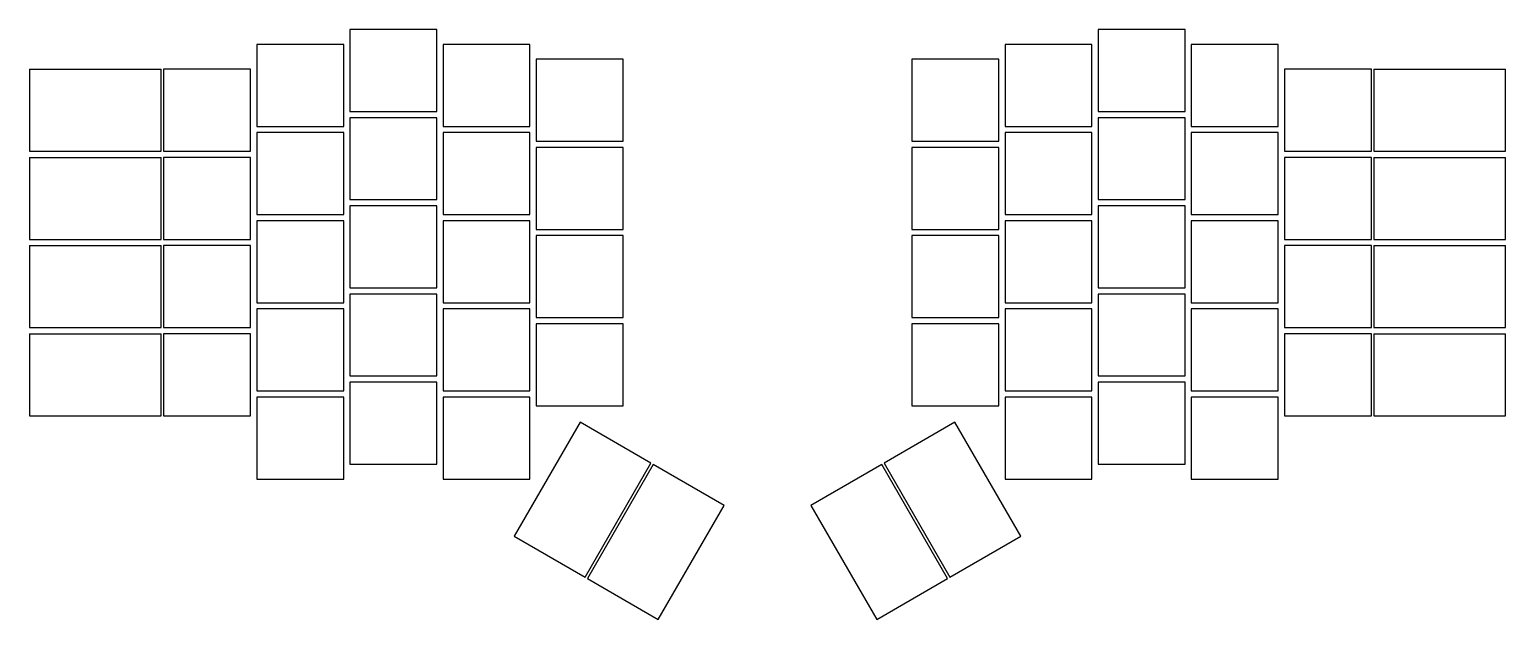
# Model space of a CAD drawing. Header units: millimetres. Extents: x 27 to 324, y -142 to -23.
import ezdxf

# ---------------------------------------------------------------- set-up
doc = ezdxf.new("R2010")
doc.units = ezdxf.units.MM

msp = doc.modelspace()

# ---------------------------------------------------------------- linework, layer by layer
for p, q in [((108.75, -22.75), (91.25, -22.75)), ((91.25, -22.75), (91.25, -39.25)), ((108.75, -39.25), (108.75, -22.75)), ((259.4, -22.75), (241.9, -22.75)), ((241.9, -22.75), (241.9, -39.25)), ((259.4, -39.25), (259.4, -22.75)), ((90, -25.75), (72.5, -25.75)), ((72.5, -25.75), (72.5, -42.25)), ((90, -42.25), (90, -25.75)), ((127.5, -25.75), (110, -25.75)), ((110, -25.75), (110, -42.25)), ((127.5, -42.25), (127.5, -25.75)), ((240.65, -25.75), (223.15, -25.75)), ((223.15, -25.75), (223.15, -42.25)), ((240.65, -42.25), (240.65, -25.75)), ((278.15, -25.75), (260.65, -25.75)), ((260.65, -25.75), (260.65, -42.25)), ((278.15, -42.25), (278.15, -25.75)), ((146.25, -28.75), (128.75, -28.75)), ((128.75, -28.75), (128.75, -45.25)), ((146.25, -45.25), (146.25, -28.75)), ((221.9, -28.75), (204.4, -28.75)), ((204.4, -28.75), (204.4, -45.25)), ((221.9, -45.25), (221.9, -28.75)), ((26.75, -30.75), (53.25, -30.75)), ((26.75, -30.75), (26.75, -47.25)), ((53.25, -47.25), (53.25, -30.75)), ((71.25, -30.75), (53.75, -30.75)), ((53.75, -30.75), (53.75, -47.25)), ((71.25, -47.25), (71.25, -30.75)), ((296.9, -30.75), (279.4, -30.75)), ((279.4, -30.75), (279.4, -47.25)), ((296.9, -47.25), (296.9, -30.75)), ((297.4, -30.75), (323.9, -30.75)), ((297.4, -30.75), (297.4, -47.25)), ((323.9, -47.25), (323.9, -30.75)), ((91.25, -39.25), (108.75, -39.25)), ((108.75, -40.5), (91.25, -40.5)), ((91.25, -40.5), (91.25, -57)), ((108.75, -57), (108.75, -40.5)), ((241.9, -39.25), (259.4, -39.25)), ((259.4, -40.5), (241.9, -40.5)), ((241.9, -40.5), (241.9, -57)), ((259.4, -57), (259.4, -40.5)), ((72.5, -42.25), (90, -42.25)), ((90, -43.5), (72.5, -43.5)), ((72.5, -43.5), (72.5, -60)), ((90, -60), (90, -43.5)), ((110, -42.25), (127.5, -42.25)), ((127.5, -43.5), (110, -43.5)), ((110, -43.5), (110, -60)), ((127.5, -60), (127.5, -43.5)), ((223.15, -42.25), (240.65, -42.25)), ((240.65, -43.5), (223.15, -43.5)), ((223.15, -43.5), (223.15, -60)), ((240.65, -60), (240.65, -43.5)), ((260.65, -42.25), (278.15, -42.25)), ((278.15, -43.5), (260.65, -43.5)), ((260.65, -43.5), (260.65, -60)), ((278.15, -60), (278.15, -43.5)), ((26.75, -47.25), (53.25, -47.25)), ((53.75, -47.25), (71.25, -47.25)), ((128.75, -45.25), (146.25, -45.25)), ((146.25, -46.5), (128.75, -46.5)), ((128.75, -46.5), (128.75, -63)), ((146.25, -63), (146.25, -46.5)), ((204.4, -45.25), (221.9, -45.25)), ((221.9, -46.5), (204.4, -46.5)), ((204.4, -46.5), (204.4, -63)), ((221.9, -63), (221.9, -46.5)), ((279.4, -47.25), (296.9, -47.25)), ((297.4, -47.25), (323.9, -47.25)), ((26.75, -48.5), (53.25, -48.5)), ((26.75, -48.5), (26.75, -65)), ((53.25, -65), (53.25, -48.5)), ((71.25, -48.5), (53.75, -48.5)), ((53.75, -48.5), (53.75, -65)), ((71.25, -65), (71.25, -48.5)), ((296.9, -48.5), (279.4, -48.5)), ((279.4, -48.5), (279.4, -65)), ((296.9, -65), (296.9, -48.5)), ((297.4, -48.5), (323.9, -48.5)), ((297.4, -48.5), (297.4, -65)), ((323.9, -65), (323.9, -48.5)), ((91.25, -57), (108.75, -57)), ((108.75, -58.25), (91.25, -58.25)), ((91.25, -58.25), (91.25, -74.75)), ((108.75, -74.75), (108.75, -58.25)), ((241.9, -57), (259.4, -57)), ((259.4, -58.25), (241.9, -58.25)), ((241.9, -58.25), (241.9, -74.75)), ((259.4, -74.75), (259.4, -58.25)), ((72.5, -60), (90, -60)), ((90, -61.25), (72.5, -61.25)), ((72.5, -61.25), (72.5, -77.75)), ((90, -77.75), (90, -61.25)), ((110, -60), (127.5, -60)), ((127.5, -61.25), (110, -61.25)), ((110, -61.25), (110, -77.75)), ((127.5, -77.75), (127.5, -61.25)), ((223.15, -60), (240.65, -60)), ((240.65, -61.25), (223.15, -61.25)), ((223.15, -61.25), (223.15, -77.75)), ((240.65, -77.75), (240.65, -61.25)), ((260.65, -60), (278.15, -60)), ((278.15, -61.25), (260.65, -61.25)), ((260.65, -61.25), (260.65, -77.75)), ((278.15, -77.75), (278.15, -61.25)), ((26.75, -65), (53.25, -65)), ((53.75, -65), (71.25, -65)), ((128.75, -63), (146.25, -63)), ((146.25, -64.25), (128.75, -64.25)), ((128.75, -64.25), (128.75, -80.75)), ((146.25, -80.75), (146.25, -64.25)), ((204.4, -63), (221.9, -63)), ((221.9, -64.25), (204.4, -64.25)), ((204.4, -64.25), (204.4, -80.75)), ((221.9, -80.75), (221.9, -64.25)), ((279.4, -65), (296.9, -65)), ((297.4, -65), (323.9, -65)), ((26.75, -66.25), (53.25, -66.25)), ((26.75, -66.25), (26.75, -82.75)), ((53.25, -82.75), (53.25, -66.25)), ((71.25, -66.25), (53.75, -66.25)), ((53.75, -66.25), (53.75, -82.75)), ((71.25, -82.75), (71.25, -66.25)), ((296.9, -66.25), (279.4, -66.25)), ((279.4, -66.25), (279.4, -82.75)), ((296.9, -82.75), (296.9, -66.25)), ((297.4, -66.25), (323.9, -66.25)), ((297.4, -66.25), (297.4, -82.75)), ((323.9, -82.75), (323.9, -66.25)), ((91.25, -74.75), (108.75, -74.75)), ((108.75, -76), (91.25, -76)), ((91.25, -76), (91.25, -92.5)), ((108.75, -92.5), (108.75, -76)), ((241.9, -74.75), (259.4, -74.75)), ((259.4, -76), (241.9, -76)), ((241.9, -76), (241.9, -92.5)), ((259.4, -92.5), (259.4, -76)), ((72.5, -77.75), (90, -77.75)), ((90, -79), (72.5, -79)), ((72.5, -79), (72.5, -95.5)), ((90, -95.5), (90, -79)), ((110, -77.75), (127.5, -77.75)), ((127.5, -79), (110, -79)), ((110, -79), (110, -95.5)), ((127.5, -95.5), (127.5, -79)), ((223.15, -77.75), (240.65, -77.75)), ((240.65, -79), (223.15, -79)), ((223.15, -79), (223.15, -95.5)), ((240.65, -95.5), (240.65, -79)), ((260.65, -77.75), (278.15, -77.75)), ((278.15, -79), (260.65, -79)), ((260.65, -79), (260.65, -95.5)), ((278.15, -95.5), (278.15, -79)), ((26.75, -82.75), (53.25, -82.75)), ((53.75, -82.75), (71.25, -82.75)), ((128.75, -80.75), (146.25, -80.75)), ((146.25, -82), (128.75, -82)), ((128.75, -82), (128.75, -98.5)), ((146.25, -98.5), (146.25, -82)), ((204.4, -80.75), (221.9, -80.75)), ((221.9, -82), (204.4, -82)), ((204.4, -82), (204.4, -98.5)), ((221.9, -98.5), (221.9, -82)), ((279.4, -82.75), (296.9, -82.75)), ((297.4, -82.75), (323.9, -82.75)), ((26.75, -84), (53.25, -84)), ((26.75, -84), (26.75, -100.5)), ((53.25, -100.5), (53.25, -84)), ((71.25, -84), (53.75, -84)), ((53.75, -84), (53.75, -100.5)), ((71.25, -100.5), (71.25, -84)), ((296.9, -84), (279.4, -84)), ((279.4, -84), (279.4, -100.5)), ((296.9, -100.5), (296.9, -84)), ((297.4, -84), (323.9, -84)), ((297.4, -84), (297.4, -100.5)), ((323.9, -100.5), (323.9, -84)), ((91.25, -92.5), (108.75, -92.5)), ((108.75, -93.75), (91.25, -93.75)), ((91.25, -93.75), (91.25, -110.25)), ((108.75, -110.25), (108.75, -93.75)), ((241.9, -92.5), (259.4, -92.5)), ((259.4, -93.75), (241.9, -93.75)), ((241.9, -93.75), (241.9, -110.25)), ((259.4, -110.25), (259.4, -93.75)), ((72.5, -95.5), (90, -95.5)), ((90, -96.75), (72.5, -96.75)), ((72.5, -96.75), (72.5, -113.25)), ((90, -113.25), (90, -96.75)), ((110, -95.5), (127.5, -95.5)), ((127.5, -96.75), (110, -96.75)), ((110, -96.75), (110, -113.25)), ((127.5, -113.25), (127.5, -96.75)), ((223.15, -95.5), (240.65, -95.5)), ((240.65, -96.75), (223.15, -96.75)), ((223.15, -96.75), (223.15, -113.25)), ((240.65, -113.25), (240.65, -96.75)), ((260.65, -95.5), (278.15, -95.5)), ((278.15, -96.75), (260.65, -96.75)), ((260.65, -96.75), (260.65, -113.25)), ((278.15, -113.25), (278.15, -96.75)), ((26.75, -100.5), (53.25, -100.5)), ((53.75, -100.5), (71.25, -100.5)), ((128.75, -98.5), (146.25, -98.5)), ((204.4, -98.5), (221.9, -98.5)), ((279.4, -100.5), (296.9, -100.5)), ((297.4, -100.5), (323.9, -100.5)), ((137.58, -101.82), (124.33, -124.77)), ((151.87, -110.07), (137.58, -101.82)), ((213.07, -101.82), (198.78, -110.07)), ((226.32, -124.77), (213.07, -101.82)), ((91.25, -110.25), (108.75, -110.25)), ((138.62, -133.02), (151.87, -110.07)), ((152.31, -110.32), (139.06, -133.27)), ((166.59, -118.57), (152.31, -110.32)), ((198.34, -110.32), (184.06, -118.57)), ((211.59, -133.27), (198.34, -110.32)), ((198.78, -110.07), (212.03, -133.02)), ((241.9, -110.25), (259.4, -110.25)), ((72.5, -113.25), (90, -113.25)), ((110, -113.25), (127.5, -113.25)), ((223.15, -113.25), (240.65, -113.25)), ((260.65, -113.25), (278.15, -113.25)), ((153.34, -141.52), (166.59, -118.57)), ((184.06, -118.57), (197.31, -141.52)), ((124.33, -124.77), (138.62, -133.02)), ((212.03, -133.02), (226.32, -124.77)), ((139.06, -133.27), (153.34, -141.52)), ((197.31, -141.52), (211.59, -133.27))]:
    msp.add_line(p, q)

doc.saveas('drawing.dxf')
